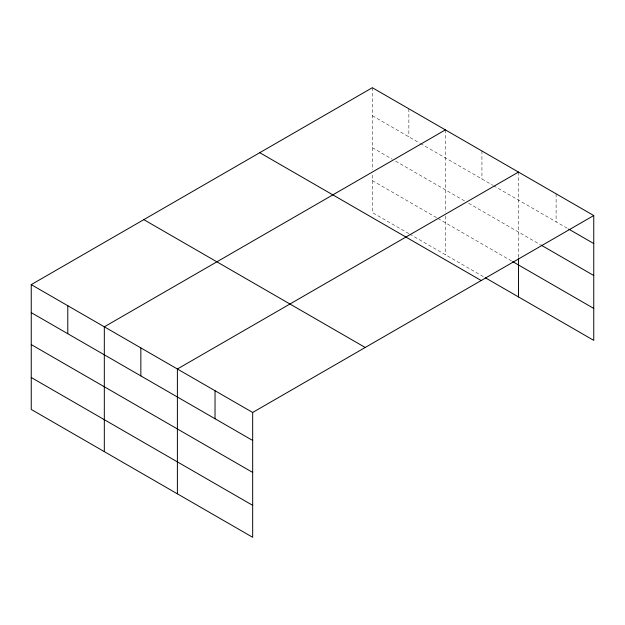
<?xml version="1.0" encoding="UTF-8"?>
<svg xmlns="http://www.w3.org/2000/svg" width="625" height="625" viewBox="0 0 625 625"><rect width="100%" height="100%" fill="white"/><g stroke="black" fill="none" stroke-linecap="round" stroke-linejoin="round"><path stroke-width="0.47" stroke-dasharray="3.12 2.34" d="M372.328 115.719L419.656 143.039M420.484 143.523L492.727 185.227M493.555 185.711L567.82 228.586M372.328 147.664L392.25 159.172M395.578 161.094L464.492 200.883M468.648 203.273L540.211 244.594M372.328 180.586L437.094 217.977M437.922 218.461L511.82 261.125M408.859 233.633L372.328 212.539L372.328 173.812M409.688 234.109L484.422 277.258M556.109 193.812L556.109 221.82M518.469 172.078L518.469 258.18M481.93 150.984L481.93 179M445.398 129.891L445.398 212.125M445.398 215.992L445.398 254.727M408.859 108.797L408.859 136.812M372.328 87.703L372.328 169.938"/><path stroke-width="0.94" d="M593.75 215.547L372.328 87.703L31.25 284.625L31.25 409.453L252.672 537.297L252.672 412.461L593.75 215.547L593.75 340.375L485.25 277.734M445.398 129.891L104.32 326.812L104.32 451.641M518.469 172.078L177.391 369L177.391 493.828M568.656 229.062L593.75 243.555M541.055 245.078L593.75 275.508M512.656 261.602L593.75 308.422M259.773 152.688L481.195 280.523M143.805 219.641L365.227 347.477M31.25 284.625L252.672 412.461M31.25 312.633L252.672 440.469M31.25 344.586L252.672 472.422M31.25 377.508L252.672 505.344M518.469 258.18L518.469 296.914M215.031 390.727L215.031 418.742M140.852 347.906L140.852 375.914M67.781 305.719L67.781 333.727"/></g></svg>
